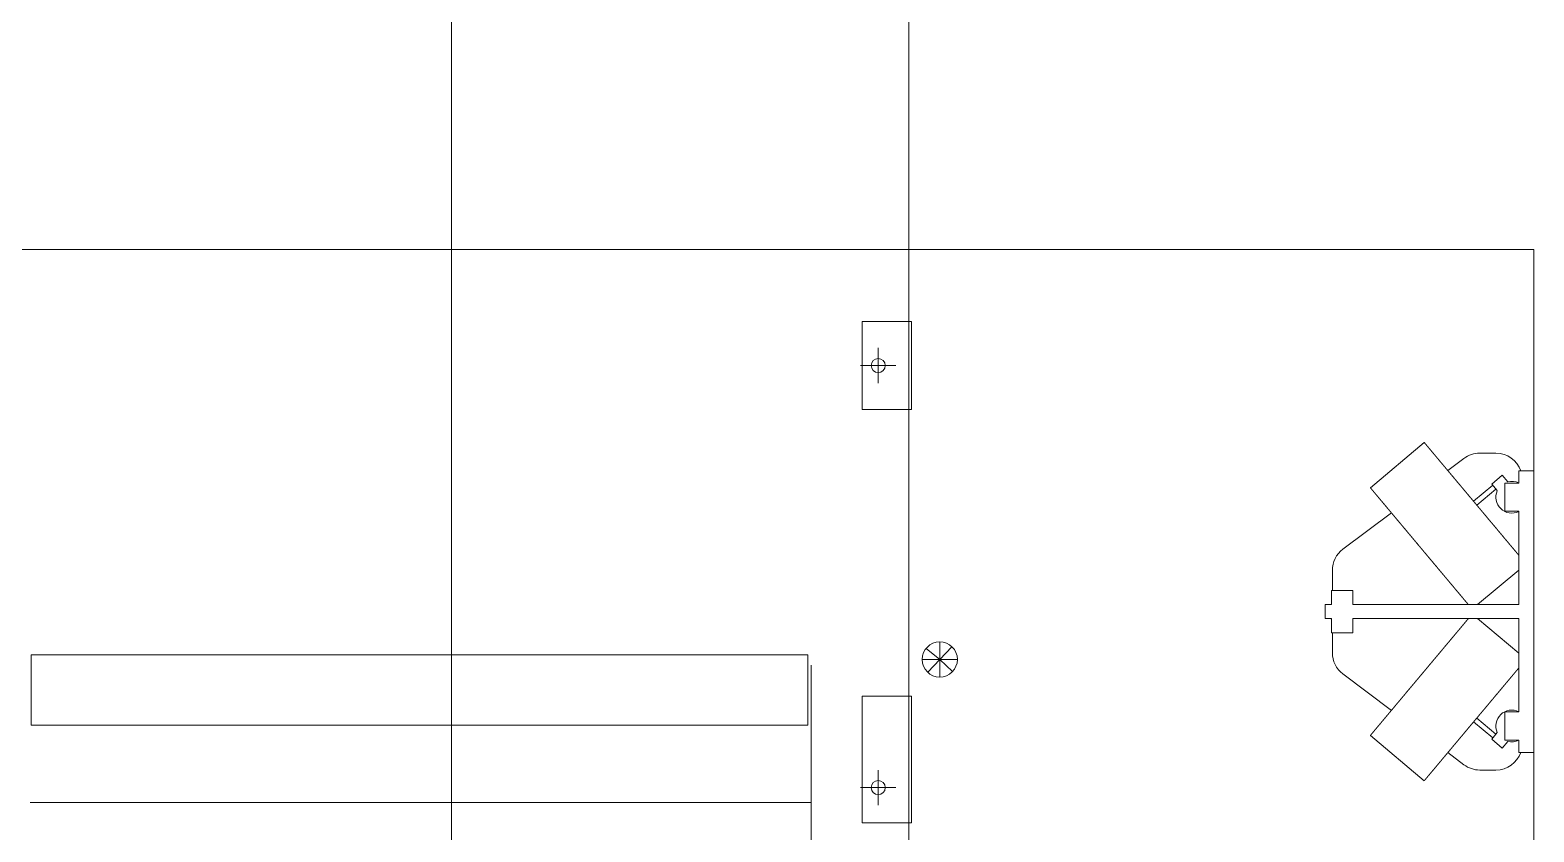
# Model space of a CAD drawing. Header units: millimetres. Extents: x 3056 to 110866, y 16649 to 58349.
# Drawn here: x 94858 to 99133, y 35788 to 38066 of the extents above; entities that cross this region are included whole.
import ezdxf

# ---------------------------------------------------------------- set-up
doc = ezdxf.new("R2010")
doc.units = ezdxf.units.MM
doc.layers.add('1', color=7, linetype='Continuous', true_color=0xffffff)

msp = doc.modelspace()

# ---------------------------------------------------------------- linework, layer by layer
at = {"layer": '1', "color": 143, "linetype": 'Continuous', "lineweight": 13}
for p, q in [((97356.5, 17870.4), (97356.5, 55303.3)), ((96056.5, 54873.3), (96056.5, 17870.4))]:
    msp.add_line(p, q, dxfattribs=at)
at = {"layer": '1', "color": 80, "linetype": 'Continuous', "lineweight": 13}
for p, q in [((93506.5, 37443.3), (99133.5, 37443.3)), ((93506.5, 37443.3), (99133.5, 37443.3)), ((99133.5, 37443.3), (99133.5, 35169.3)), ((99133.5, 37443.3), (99133.5, 35169.3)), ((97364, 37238.3), (97224, 37238.3)), ((97224, 37238.3), (97224, 36988.3)), ((97364, 36988.3), (97364, 37238.3)), ((97269.5, 37063.3), (97269.5, 37163.3)), ((97319.5, 37113.3), (97219.5, 37113.3)), ((97224, 36988.3), (97364, 36988.3)), ((98821.9, 36894.6), (98668.6, 36766)), ((98979.5, 36864.3), (99025.5, 36864.3)), ((98934.5, 36849.3), (98888.7, 36814.9)), ((99090.5, 36814.3), (99090.5, 36779.3)), ((99133.5, 36814.3), (99090.5, 36814.3)), ((99016.4, 36773.2), (98962, 36727.6)), ((99013.5, 36776.7), (99043.6, 36801.9)), ((99029.2, 36757.9), (99013.5, 36776.7)), ((99059.3, 36783.2), (99043.6, 36801.9)), ((99090.5, 36779.3), (99050.5, 36779.3)), ((99050.5, 36699.3), (99050.5, 36779.3)), ((98971, 36716.8), (99025.4, 36762.5)), ((98728.4, 36694.8), (98590.5, 36591.3)), ((99090.5, 36699.3), (99050.5, 36699.3)), ((99090.5, 36699.3), (99090.5, 36434.3)), ((98560.5, 36474.3), (98560.5, 36531.3)), ((98973.4, 36434.3), (99090.5, 36532.5)), ((98618.5, 36474.3), (98558.5, 36474.3)), ((98558.5, 36434.3), (98558.5, 36474.3)), ((98618.5, 36434.3), (98618.5, 36474.3)), ((98558.5, 36434.3), (98540.5, 36434.3)), ((98540.5, 36394.3), (98540.5, 36434.3)), ((99090.5, 36434.3), (98618.5, 36434.3)), ((98558.5, 36394.3), (98540.5, 36394.3)), ((98555.8, 36394), (98555.8, 36394.3)), ((98555.8, 36394), (98558.5, 36394.1)), ((98558.5, 36394.3), (98558.5, 36354.3)), ((99090.5, 36394.3), (98618.5, 36394.3)), ((98618.5, 36394.3), (98618.5, 36354.3)), ((99090.5, 36296.1), (98973.4, 36394.3)), ((99090.5, 36394.3), (99090.5, 36129.3)), ((98618.5, 36354.3), (98558.5, 36354.3)), ((98560.5, 36297.3), (98560.5, 36354.3)), ((97444.5, 36278.3), (97405.6, 36309.8)), ((97444.5, 36278.3), (97444.5, 36328.3)), ((97444.5, 36278.3), (97478.8, 36314.7)), ((94861.5, 36091.3), (94861.5, 36291.3)), ((94861.5, 36291.3), (97069.5, 36291.3)), ((97069.5, 36291.3), (97069.5, 36091.3)), ((97444.5, 36278.3), (97394.5, 36278.3)), ((97444.5, 36278.3), (97410.1, 36241.9)), ((97444.5, 36278.3), (97444.5, 36228.3)), ((97444.5, 36278.3), (97494.5, 36278.3)), ((97444.5, 36278.3), (97480.8, 36244)), ((98590.5, 36237.3), (98728.4, 36133.8)), ((97364, 36174.3), (97224, 36174.3)), ((97224, 36174.3), (97224, 35814.3)), ((97364, 35814.3), (97364, 36174.3)), ((99050.5, 36049.3), (99050.5, 36129.3)), ((99090.5, 36129.3), (99050.5, 36129.3)), ((97069.5, 36091.3), (94861.5, 36091.3)), ((98962, 36101), (99016.4, 36055.4)), ((99025.4, 36066.1), (98971, 36111.8)), ((98668.6, 36062.6), (98821.9, 35934)), ((99029.2, 36070.7), (99013.5, 36051.9)), ((99013.5, 36051.9), (99043.6, 36026.7)), ((99059.3, 36045.4), (99043.6, 36026.7)), ((99090.5, 36049.3), (99050.5, 36049.3)), ((99090.5, 36049.3), (99090.5, 36014.3)), ((98888.7, 36013.7), (98934.5, 35979.3)), ((99133.5, 36014.3), (99090.5, 36014.3)), ((97269.5, 35864.3), (97269.5, 35964.3)), ((99025.5, 35964.3), (98979.5, 35964.3)), ((97319.5, 35914.3), (97219.5, 35914.3)), ((97078.5, 35872.2), (94858.5, 35872.2)), ((97224, 35814.3), (97364, 35814.3))]:
    msp.add_line(p, q, dxfattribs=at)
for centre, radius in [((97269.5, 37113.3), 20), ((97444.5, 36278.3), 50), ((97269.5, 35914.3), 20)]:
    msp.add_circle(centre, radius, dxfattribs=at)
for centre, radius, start, end in [((98979.5, 36789.3), 75, 90, 126.8699), ((99025.5, 36789.3), 75, 19.4723, 90), ((99070.5, 36739.3), 45.2, 63.7683, 104.2622), ((99070.5, 36739.3), 45.2, 155.7378, 296.2321), ((98635.5, 36531.3), 75, 126.8699, 180), ((98635.5, 36297.3), 75, 180, 233.1301), ((99070.5, 36089.3), 45.2, 63.7679, 204.2622), ((99070.5, 36089.3), 45.2, 255.7378, 296.2317), ((99025.5, 36039.3), 75, 270, 340.5277), ((98979.5, 36039.3), 75, 233.1301, 270)]:
    msp.add_arc(centre, radius, start, end, dxfattribs=at)
for points, knots in [([(98966.5, 36722.2), (98962.1, 36727.4), (98959.9, 36730), (98957.7, 36732.6), (98955.6, 36735.2), (98953.4, 36737.8), (98951.2, 36740.4), (98946.9, 36745.6), (98944.7, 36748.1), (98942.6, 36750.7), (98940.4, 36753.3), (98938.3, 36755.8), (98936.1, 36758.4), (98931.9, 36763.5), (98929.8, 36766), (98927.6, 36768.5), (98925.6, 36771), (98921.4, 36776), (98919.3, 36778.4), (98915.2, 36783.3), (98913.2, 36785.7), (98911.1, 36788.2), (98909.1, 36790.6), (98907.1, 36792.9), (98903.2, 36797.7), (98899.3, 36802.3), (98897.3, 36804.6), (98893.5, 36809.1), (98891.7, 36811.4), (98888, 36815.8), (98884.3, 36820.1), (98880.8, 36824.4), (98879, 36826.4), (98877.3, 36828.5), (98875.6, 36830.5), (98873.9, 36832.5), (98872.2, 36834.5), (98870.6, 36836.5), (98869, 36838.4), (98867.3, 36840.3), (98864.2, 36844.1), (98862.7, 36845.9), (98861.2, 36847.7), (98859.7, 36849.5), (98858.2, 36851.2), (98856.8, 36852.9), (98855.4, 36854.6), (98854, 36856.2), (98852.6, 36857.9), (98850, 36861), (98848.7, 36862.5), (98846.2, 36865.5), (98845, 36866.9), (98842.7, 36869.7), (98841.6, 36871), (98840.5, 36872.3), (98839.5, 36873.6), (98838.4, 36874.8), (98836.5, 36877.2), (98835.5, 36878.3), (98834.6, 36879.4), (98833.7, 36880.4), (98832.1, 36882.4), (98831.3, 36883.4), (98830.5, 36884.2), (98829.8, 36885.1), (98829.1, 36885.9), (98828.4, 36886.8), (98827.8, 36887.5), (98827.2, 36888.2), (98826.6, 36888.9), (98826.1, 36889.6), (98825.6, 36890.1), (98825.1, 36890.7), (98824.2, 36891.7), (98823.9, 36892.2), (98823.5, 36892.6), (98822.9, 36893.3), (98822.7, 36893.6), (98822.4, 36893.9), (98822.3, 36894.1), (98822.1, 36894.2), (98822, 36894.4), (98821.9, 36894.5), (98821.9, 36894.6)], [0, 0, 0.030185, 0.045299, 0.060383, 0.075448, 0.090483, 0.105522, 0.13549, 0.150463, 0.165347, 0.180253, 0.195054, 0.209884, 0.239308, 0.253931, 0.268523, 0.283005, 0.311844, 0.326223, 0.354619, 0.368628, 0.382676, 0.396555, 0.410404, 0.437764, 0.464709, 0.478004, 0.50429, 0.517329, 0.542937, 0.568075, 0.592674, 0.604687, 0.616738, 0.628467, 0.640226, 0.651672, 0.663139, 0.674275, 0.68545, 0.707119, 0.717613, 0.728138, 0.738322, 0.748527, 0.758362, 0.768218, 0.777686, 0.787192, 0.805471, 0.814213, 0.831389, 0.839785, 0.855772, 0.863424, 0.871036, 0.878233, 0.885469, 0.899092, 0.905509, 0.911896, 0.917889, 0.929449, 0.935017, 0.940182, 0.945316, 0.950016, 0.954747, 0.959005, 0.963272, 0.967127, 0.970942, 0.974354, 0.977736, 0.983614, 0.986141, 0.988637, 0.992726, 0.994298, 0.9959, 0.997051, 0.99818, 0.99888, 0.999783, 1, 1]), ([(98813.3, 36593.6), (98811.1, 36596.2), (98806.7, 36601.5), (98804.5, 36604.1), (98800.2, 36609.2), (98795.8, 36614.4), (98793.7, 36617), (98791.5, 36619.6), (98789.4, 36622.1), (98787.2, 36624.7), (98785.1, 36627.3), (98782.9, 36629.8), (98780.8, 36632.4), (98778.7, 36634.9), (98776.5, 36637.4), (98774.4, 36639.9), (98770.2, 36644.9), (98766.1, 36649.9), (98762, 36654.8), (98757.9, 36659.6), (98755.9, 36662), (98753.9, 36664.4), (98750, 36669.1), (98746.1, 36673.7), (98742.2, 36678.3), (98740.3, 36680.6), (98736.6, 36685), (98734.7, 36687.2), (98732.9, 36689.4), (98731.1, 36691.6), (98727.6, 36695.8), (98725.8, 36697.9), (98724.1, 36699.9), (98722.4, 36702), (98720.7, 36704), (98719, 36706), (98717.4, 36707.9), (98715.7, 36709.9), (98712.6, 36713.7), (98711, 36715.5), (98708, 36719.1), (98705, 36722.7), (98703.6, 36724.4), (98702.2, 36726.1), (98700.8, 36727.7), (98699.4, 36729.3), (98696.8, 36732.5), (98694.2, 36735.5), (98693, 36736.9), (98691.8, 36738.4), (98690.7, 36739.8), (98689.5, 36741.1), (98687.3, 36743.8), (98686.3, 36745), (98685.2, 36746.3), (98684.2, 36747.4), (98683.2, 36748.6), (98682.3, 36749.7), (98681.4, 36750.8), (98679.6, 36752.9), (98678.8, 36753.8), (98678, 36754.8), (98676.6, 36756.6), (98675.9, 36757.4), (98675.2, 36758.2), (98674.6, 36758.9), (98674, 36759.7), (98673.4, 36760.3), (98672.8, 36761), (98671.9, 36762.2), (98671.4, 36762.7), (98671, 36763.2), (98670.7, 36763.6), (98670, 36764.4), (98669.7, 36764.7), (98669.5, 36765), (98669.2, 36765.3), (98669.1, 36765.5), (98668.9, 36765.7), (98668.8, 36765.8), (98668.7, 36765.9), (98668.6, 36766)], [0, 0, 0.015122, 0.045289, 0.060372, 0.090502, 0.120527, 0.135507, 0.150458, 0.165363, 0.180239, 0.195069, 0.209869, 0.224585, 0.239331, 0.253923, 0.268537, 0.297507, 0.326204, 0.3546, 0.382685, 0.396543, 0.410422, 0.437781, 0.464726, 0.491236, 0.504305, 0.530138, 0.542951, 0.55552, 0.568058, 0.592648, 0.604699, 0.61671, 0.628478, 0.640207, 0.651674, 0.66311, 0.674285, 0.696254, 0.707098, 0.728146, 0.748505, 0.758361, 0.768186, 0.777693, 0.78716, 0.805438, 0.822981, 0.831355, 0.839751, 0.847748, 0.855776, 0.871001, 0.878237, 0.885434, 0.892275, 0.899087, 0.905473, 0.911899, 0.923884, 0.929452, 0.93501, 0.945278, 0.950009, 0.95471, 0.958977, 0.963265, 0.967089, 0.970943, 0.977706, 0.980676, 0.983615, 0.986102, 0.990652, 0.992696, 0.994298, 0.995891, 0.997021, 0.998171, 0.998849, 0.999548, 1, 1]), ([(99090.5, 36574.4), (99088.2, 36577.2), (99086.9, 36578.6), (99085.7, 36580.1), (99083.2, 36583.1), (99081.9, 36584.7), (99080.6, 36586.2), (99077.8, 36589.5), (99076.4, 36591.2), (99075, 36592.9), (99072, 36596.4), (99070.5, 36598.2), (99067.4, 36601.9), (99065.8, 36603.8), (99064.2, 36605.7), (99062.6, 36607.6), (99059.3, 36611.6), (99057.6, 36613.6), (99054.2, 36617.7), (99052.4, 36619.8), (99050.6, 36621.9), (99048.8, 36624), (99045.2, 36628.4), (99043.4, 36630.6), (99041.5, 36632.8), (99039.6, 36635.1), (99037.7, 36637.3), (99035.8, 36639.6), (99031.9, 36644.2), (99030, 36646.5), (99028, 36648.9), (99026, 36651.3), (99022, 36656.1), (99017.9, 36660.9), (99013.8, 36665.8), (99011.7, 36668.3), (99009.6, 36670.8), (99007.5, 36673.3), (99005.4, 36675.8), (99001.2, 36680.8), (98999.1, 36683.4), (98996.9, 36685.9), (98992.6, 36691), (98990.5, 36693.6), (98986.1, 36698.8), (98981.8, 36704), (98979.6, 36706.6), (98977.4, 36709.2), (98975.2, 36711.8), (98973.1, 36714.4), (98968.7, 36719.6), (98966.5, 36722.2)], [0, 0, 0.018626, 0.028419, 0.038176, 0.058629, 0.069289, 0.079903, 0.10207, 0.113531, 0.125027, 0.148785, 0.16106, 0.185984, 0.198632, 0.211667, 0.224666, 0.251438, 0.265139, 0.292933, 0.306954, 0.321352, 0.335703, 0.365056, 0.380012, 0.395003, 0.410222, 0.425476, 0.440959, 0.472247, 0.487982, 0.503995, 0.519973, 0.552403, 0.585216, 0.61846, 0.635218, 0.652011, 0.668933, 0.685902, 0.720056, 0.737277, 0.754474, 0.789124, 0.806577, 0.8415, 0.876578, 0.894116, 0.911755, 0.929359, 0.947009, 0.98234, 1, 1]), ([(98947, 36434.3), (98946.1, 36435.3), (98945.3, 36436.4), (98944.3, 36437.5), (98943.4, 36438.6), (98941.4, 36440.9), (98940.4, 36442.1), (98939.4, 36443.4), (98937.2, 36446), (98936, 36447.4), (98934.8, 36448.8), (98933.6, 36450.2), (98932.4, 36451.7), (98929.9, 36454.7), (98928.6, 36456.3), (98925.9, 36459.5), (98924.5, 36461.1), (98921.6, 36464.5), (98920.2, 36466.3), (98917.2, 36469.8), (98915.7, 36471.6), (98914.1, 36473.5), (98910.9, 36477.3), (98909.3, 36479.2), (98907.6, 36481.2), (98904.3, 36485.2), (98902.6, 36487.2), (98900.8, 36489.3), (98897.3, 36493.5), (98895.5, 36495.6), (98893.7, 36497.8), (98891.9, 36499.9), (98888.2, 36504.4), (98886.3, 36506.6), (98884.4, 36508.9), (98882.5, 36511.2), (98880.6, 36513.4), (98878.6, 36515.8), (98876.7, 36518.1), (98872.7, 36522.8), (98868.7, 36527.6), (98864.6, 36532.4), (98860.5, 36537.3), (98858.4, 36539.8), (98854.3, 36544.8), (98852.2, 36547.3), (98847.9, 36552.3), (98845.8, 36554.9), (98843.7, 36557.4), (98841.5, 36560), (98839.4, 36562.5), (98835.1, 36567.7), (98830.7, 36572.8), (98828.6, 36575.4), (98826.4, 36578), (98822, 36583.2), (98819.8, 36585.8), (98817.6, 36588.4), (98815.5, 36591), (98813.3, 36593.6)], [0, 0, 0.006472, 0.012921, 0.019852, 0.026761, 0.041476, 0.049293, 0.057078, 0.073536, 0.08221, 0.090851, 0.099909, 0.10899, 0.127956, 0.137808, 0.157967, 0.168217, 0.189538, 0.200553, 0.222953, 0.234303, 0.246055, 0.269839, 0.281916, 0.294296, 0.319428, 0.332124, 0.345159, 0.37147, 0.384811, 0.398384, 0.411979, 0.439697, 0.453842, 0.467946, 0.482326, 0.496673, 0.511288, 0.52587, 0.555483, 0.585537, 0.615935, 0.646679, 0.662242, 0.693454, 0.709128, 0.74078, 0.75674, 0.772667, 0.788728, 0.804746, 0.837021, 0.869449, 0.885702, 0.901987, 0.934607, 0.950932, 0.967289, 0.983666, 1, 1]), ([(98668.6, 36062.6), (98668.7, 36062.7), (98668.8, 36062.8), (98668.9, 36062.9), (98669.1, 36063.1), (98669.2, 36063.3), (98669.7, 36063.8), (98670, 36064.2), (98670.3, 36064.6), (98670.7, 36065), (98671, 36065.4), (98671.4, 36065.9), (98672.4, 36067), (98672.9, 36067.6), (98673.4, 36068.3), (98674, 36068.9), (98674.6, 36069.7), (98675.2, 36070.4), (98675.9, 36071.2), (98676.6, 36072), (98678.1, 36073.8), (98678.9, 36074.8), (98679.7, 36075.7), (98680.5, 36076.8), (98681.4, 36077.8), (98682.3, 36078.9), (98683.3, 36080), (98684.2, 36081.2), (98685.2, 36082.4), (98687.3, 36084.8), (98689.5, 36087.5), (98690.7, 36088.9), (98691.8, 36090.2), (98693.1, 36091.7), (98695.5, 36094.6), (98698.1, 36097.7), (98700.8, 36100.9), (98702.2, 36102.6), (98705.1, 36106), (98708, 36109.5), (98711, 36113.1), (98712.6, 36115), (98714.2, 36116.9), (98715.8, 36118.8), (98719.1, 36122.7), (98720.7, 36124.7), (98724.1, 36128.7), (98725.9, 36130.8), (98727.6, 36132.9), (98731.2, 36137.1), (98734.8, 36141.4), (98738.5, 36145.9), (98740.4, 36148.1), (98742.3, 36150.4), (98744.2, 36152.7), (98746.1, 36154.9), (98750, 36159.6), (98754, 36164.3), (98758, 36169.1), (98762.1, 36173.9), (98766.2, 36178.8), (98768.3, 36181.3), (98770.3, 36183.8), (98774.5, 36188.8), (98778.8, 36193.8), (98783, 36198.9), (98785.2, 36201.5), (98787.3, 36204), (98791.6, 36209.2), (98793.8, 36211.7), (98796, 36214.3), (98798.1, 36216.9), (98802.5, 36222.1), (98804.7, 36224.7), (98806.8, 36227.3), (98809, 36229.9), (98811.2, 36232.5), (98813.4, 36235.1), (98815.6, 36237.7), (98820, 36242.9), (98822.1, 36245.5), (98824.3, 36248.1), (98826.5, 36250.7), (98828.7, 36253.3), (98830.8, 36255.9), (98833, 36258.5), (98835.2, 36261), (98839.5, 36266.2), (98841.6, 36268.7), (98843.8, 36271.3), (98848, 36276.4), (98850.1, 36278.9), (98852.3, 36281.4), (98856.4, 36286.4), (98858.5, 36288.9), (98860.6, 36291.3), (98864.7, 36296.2), (98868.8, 36301.1), (98870.8, 36303.5), (98872.8, 36305.9), (98874.8, 36308.2), (98876.7, 36310.6), (98878.7, 36312.9), (98880.6, 36315.2), (98884.5, 36319.8), (98886.4, 36322), (98888.2, 36324.3), (98892, 36328.7), (98893.8, 36330.9), (98895.6, 36333), (98899.1, 36337.3), (98902.6, 36341.4), (98904.3, 36343.4), (98906, 36345.5), (98907.7, 36347.4), (98910.9, 36351.3), (98912.5, 36353.3), (98915.7, 36357), (98917.2, 36358.8), (98918.7, 36360.6), (98921.7, 36364.1), (98923.1, 36365.8), (98925.9, 36369.1), (98928.6, 36372.3), (98929.9, 36373.9), (98932.4, 36376.9), (98933.6, 36378.4), (98934.8, 36379.8), (98937.2, 36382.6), (98939.4, 36385.2), (98940.4, 36386.4), (98941.4, 36387.7), (98943.4, 36390), (98945.2, 36392.2), (98946.1, 36393.3), (98947, 36394.3)], [0, 0, 0.000235, 0.000598, 0.00095, 0.001548, 0.002135, 0.0038, 0.004862, 0.005929, 0.007222, 0.008519, 0.010067, 0.013351, 0.015124, 0.017111, 0.019118, 0.021331, 0.023564, 0.026006, 0.028469, 0.033805, 0.036698, 0.039612, 0.042725, 0.045844, 0.049167, 0.052502, 0.056046, 0.059585, 0.067105, 0.075026, 0.079197, 0.083353, 0.08772, 0.09665, 0.105962, 0.115655, 0.120579, 0.130831, 0.141415, 0.152362, 0.157996, 0.163647, 0.169437, 0.181207, 0.187155, 0.199385, 0.205631, 0.211898, 0.224684, 0.237751, 0.251067, 0.257847, 0.264638, 0.27153, 0.278439, 0.292449, 0.306671, 0.321104, 0.335707, 0.350472, 0.357928, 0.365404, 0.380467, 0.395664, 0.410962, 0.418673, 0.426368, 0.441868, 0.449637, 0.457421, 0.465225, 0.480876, 0.488694, 0.496547, 0.504389, 0.512247, 0.520094, 0.527952, 0.543637, 0.55149, 0.559323, 0.567136, 0.574955, 0.582758, 0.590543, 0.598311, 0.613811, 0.621502, 0.629208, 0.644506, 0.6521, 0.659683, 0.674741, 0.682197, 0.689669, 0.704429, 0.719023, 0.726219, 0.733435, 0.740528, 0.747637, 0.754653, 0.761653, 0.775429, 0.7822, 0.788991, 0.802297, 0.808812, 0.815343, 0.828121, 0.840604, 0.846714, 0.852809, 0.858767, 0.870492, 0.876298, 0.887553, 0.893002, 0.89847, 0.909045, 0.914161, 0.924182, 0.933861, 0.938594, 0.947701, 0.952048, 0.95641, 0.964708, 0.972614, 0.976349, 0.9801, 0.987169, 0.993797, 0.996907, 1, 1]), ([(97078.5, 35762.6), (97078.5, 35772.8), (97078.5, 35783), (97078.5, 35793.2), (97078.5, 35803.4), (97078.5, 35813.6), (97078.5, 35823.7), (97078.5, 35833.8), (97078.5, 35843.9), (97078.5, 35853.9), (97078.5, 35863.9), (97078.5, 35873.9), (97078.5, 35883.8), (97078.5, 35893.7), (97078.5, 35898.6), (97078.5, 35908.4), (97078.5, 35913.3), (97078.5, 35923), (97078.5, 35932.6), (97078.5, 35942.1), (97078.5, 35946.9), (97078.5, 35956.3), (97078.5, 35965.7), (97078.5, 35975), (97078.5, 35984.2), (97078.5, 35993.3), (97078.5, 36002.3), (97078.5, 36011.2), (97078.5, 36020), (97078.5, 36028.6), (97078.5, 36037.2), (97078.5, 36045.7), (97078.5, 36054), (97078.5, 36062.3), (97078.5, 36070.4), (97078.5, 36078.3), (97078.5, 36082.3), (97078.5, 36090.1), (97078.5, 36097.7), (97078.5, 36105.2), (97078.5, 36112.6), (97078.5, 36119.8), (97078.5, 36123.3), (97078.5, 36130.3), (97078.5, 36133.8), (97078.5, 36140.5), (97078.5, 36147.1), (97078.5, 36153.6), (97078.5, 36159.8), (97078.5, 36166), (97078.5, 36168.9), (97078.5, 36174.8), (97078.5, 36180.5), (97078.5, 36186), (97078.5, 36191.3), (97078.5, 36196.5), (97078.5, 36201.5), (97078.5, 36206.3), (97078.5, 36210.9), (97078.5, 36215.3), (97078.5, 36219.5), (97078.5, 36223.6), (97078.5, 36225.6), (97078.5, 36229.3), (97078.5, 36232.9), (97078.5, 36236.2), (97078.5, 36239.4), (97078.5, 36242.4), (97078.5, 36245.2), (97078.5, 36247.7), (97078.5, 36250.1), (97078.5, 36252.3), (97078.5, 36254.2), (97078.5, 36256), (97078.5, 36257.6), (97078.5, 36258.9), (97078.5, 36260), (97078.5, 36261), (97078.5, 36261.3), (97078.5, 36262), (97078.5, 36262.4), (97078.5, 36262.6), (97078.5, 36262.6)], [0, 0, 0.020399, 0.040788, 0.061161, 0.081507, 0.101822, 0.122094, 0.142314, 0.162475, 0.182572, 0.202585, 0.222519, 0.242363, 0.262101, 0.271917, 0.29149, 0.301248, 0.320632, 0.339888, 0.359001, 0.368484, 0.38737, 0.406092, 0.42465, 0.443027, 0.46122, 0.479222, 0.497023, 0.514623, 0.532001, 0.549162, 0.566095, 0.58279, 0.599248, 0.615451, 0.6314, 0.639305, 0.654857, 0.67014, 0.685142, 0.699858, 0.714283, 0.721342, 0.735322, 0.742233, 0.755748, 0.768951, 0.781831, 0.794388, 0.806611, 0.812554, 0.824275, 0.835652, 0.84668, 0.857353, 0.867672, 0.877631, 0.887224, 0.896448, 0.905295, 0.913773, 0.921864, 0.925816, 0.933336, 0.940464, 0.9472, 0.953545, 0.959492, 0.965038, 0.970182, 0.974923, 0.979262, 0.983188, 0.986707, 0.989819, 0.992518, 0.994798, 0.996672, 0.997397, 0.998645, 0.999476, 0.999894, 1, 1]), ([(98821.9, 35934), (98821.9, 35934.1), (98822, 35934.2), (98822.1, 35934.3), (98822.3, 35934.5), (98822.4, 35934.7), (98822.7, 35935), (98822.9, 35935.3), (98823.2, 35935.6), (98823.5, 35936), (98824.2, 35936.9), (98824.7, 35937.4), (98825.1, 35937.9), (98825.6, 35938.5), (98826.1, 35939.1), (98826.6, 35939.7), (98827.2, 35940.4), (98827.8, 35941.1), (98828.4, 35941.9), (98829.1, 35942.7), (98829.8, 35943.5), (98830.5, 35944.4), (98831.3, 35945.3), (98832.1, 35946.2), (98832.9, 35947.2), (98834.6, 35949.2), (98835.6, 35950.4), (98836.5, 35951.5), (98838.5, 35953.8), (98840.5, 35956.3), (98841.6, 35957.6), (98842.8, 35958.9), (98843.9, 35960.3), (98845.1, 35961.7), (98847.5, 35964.6), (98850.1, 35967.6), (98852.7, 35970.8), (98854.1, 35972.4), (98856.9, 35975.8), (98858.3, 35977.5), (98859.8, 35979.2), (98861.3, 35981), (98864.3, 35984.6), (98865.9, 35986.5), (98867.4, 35988.4), (98869.1, 35990.3), (98872.3, 35994.2), (98874, 35996.2), (98875.7, 35998.2), (98877.4, 36000.2), (98880.9, 36004.4), (98884.4, 36008.6), (98888.1, 36013), (98890, 36015.2), (98893.7, 36019.6), (98897.5, 36024.2), (98899.4, 36026.5), (98901.4, 36028.8), (98905.3, 36033.5), (98907.3, 36035.9), (98909.3, 36038.2), (98911.3, 36040.6), (98913.3, 36043.1), (98915.4, 36045.5), (98919.5, 36050.4), (98921.6, 36052.9), (98925.7, 36057.8), (98927.8, 36060.3), (98930, 36062.9), (98932.1, 36065.4), (98934.2, 36067.9), (98936.3, 36070.5), (98940.6, 36075.6), (98942.8, 36078.2), (98944.9, 36080.7), (98949.3, 36085.9), (98951.4, 36088.5), (98953.6, 36091.1), (98955.8, 36093.7), (98960.2, 36098.9), (98964.6, 36104.1), (98966.7, 36106.7), (98968.9, 36109.3), (98971.1, 36111.9), (98973.3, 36114.5), (98975.5, 36117.1), (98979.8, 36122.3), (98982, 36124.9), (98984.2, 36127.5), (98986.4, 36130.1), (98988.5, 36132.7), (98992.8, 36137.8), (98995, 36140.3), (98997.1, 36142.9), (99001.4, 36148), (99005.6, 36153), (99009.8, 36158), (99013.9, 36163), (99016, 36165.4), (99018.1, 36167.9), (99020.1, 36170.3), (99022.1, 36172.7), (99024.1, 36175.1), (99026.1, 36177.5), (99030.1, 36182.2), (99032, 36184.5), (99034, 36186.8), (99037.8, 36191.4), (99041.6, 36195.9), (99045.3, 36200.3), (99047.1, 36202.5), (99048.9, 36204.6), (99052.5, 36208.9), (99054.2, 36211), (99057.7, 36215), (99059.4, 36217.1), (99062.7, 36221), (99064.3, 36222.9), (99065.9, 36224.9), (99069, 36228.6), (99070.5, 36230.4), (99072.1, 36232.2), (99073.5, 36234), (99075, 36235.7), (99076.4, 36237.4), (99079.2, 36240.7), (99080.6, 36242.4), (99081.9, 36243.9), (99083.2, 36245.5), (99084.5, 36247), (99085.7, 36248.5), (99088.2, 36251.4), (99090.5, 36254.2)], [0, 0, 0.000117, 0.000603, 0.000984, 0.001588, 0.002207, 0.00307, 0.003937, 0.005038, 0.006144, 0.008832, 0.010414, 0.012018, 0.013839, 0.015681, 0.01774, 0.01982, 0.022117, 0.024431, 0.026962, 0.029514, 0.032278, 0.035064, 0.038067, 0.041065, 0.047527, 0.050987, 0.054452, 0.061797, 0.069589, 0.073697, 0.077817, 0.082128, 0.086451, 0.095511, 0.104972, 0.114823, 0.119946, 0.130381, 0.135693, 0.141181, 0.146686, 0.158034, 0.163877, 0.169732, 0.175737, 0.187943, 0.194122, 0.200446, 0.206787, 0.219775, 0.233029, 0.246579, 0.253499, 0.267428, 0.281632, 0.288774, 0.296054, 0.310688, 0.31808, 0.325542, 0.333024, 0.340593, 0.348177, 0.363481, 0.371233, 0.38677, 0.394593, 0.402471, 0.410333, 0.418278, 0.426206, 0.442191, 0.450227, 0.458241, 0.474388, 0.482474, 0.49058, 0.498697, 0.514944, 0.531229, 0.53936, 0.547507, 0.555639, 0.563781, 0.571907, 0.58814, 0.596242, 0.604328, 0.612399, 0.620454, 0.636515, 0.644488, 0.652474, 0.668325, 0.684072, 0.699681, 0.715132, 0.722777, 0.730443, 0.738006, 0.745549, 0.753026, 0.760483, 0.775214, 0.782468, 0.789739, 0.804013, 0.818049, 0.831837, 0.8386, 0.845351, 0.858591, 0.86507, 0.877852, 0.884184, 0.89649, 0.902502, 0.908498, 0.920155, 0.925801, 0.931462, 0.93692, 0.942393, 0.947695, 0.958074, 0.963182, 0.968082, 0.972993, 0.977695, 0.982408, 0.991407, 1, 1])]:
    msp.add_open_spline(points, degree=1, knots=knots, dxfattribs=at)

doc.saveas('drawing.dxf')
